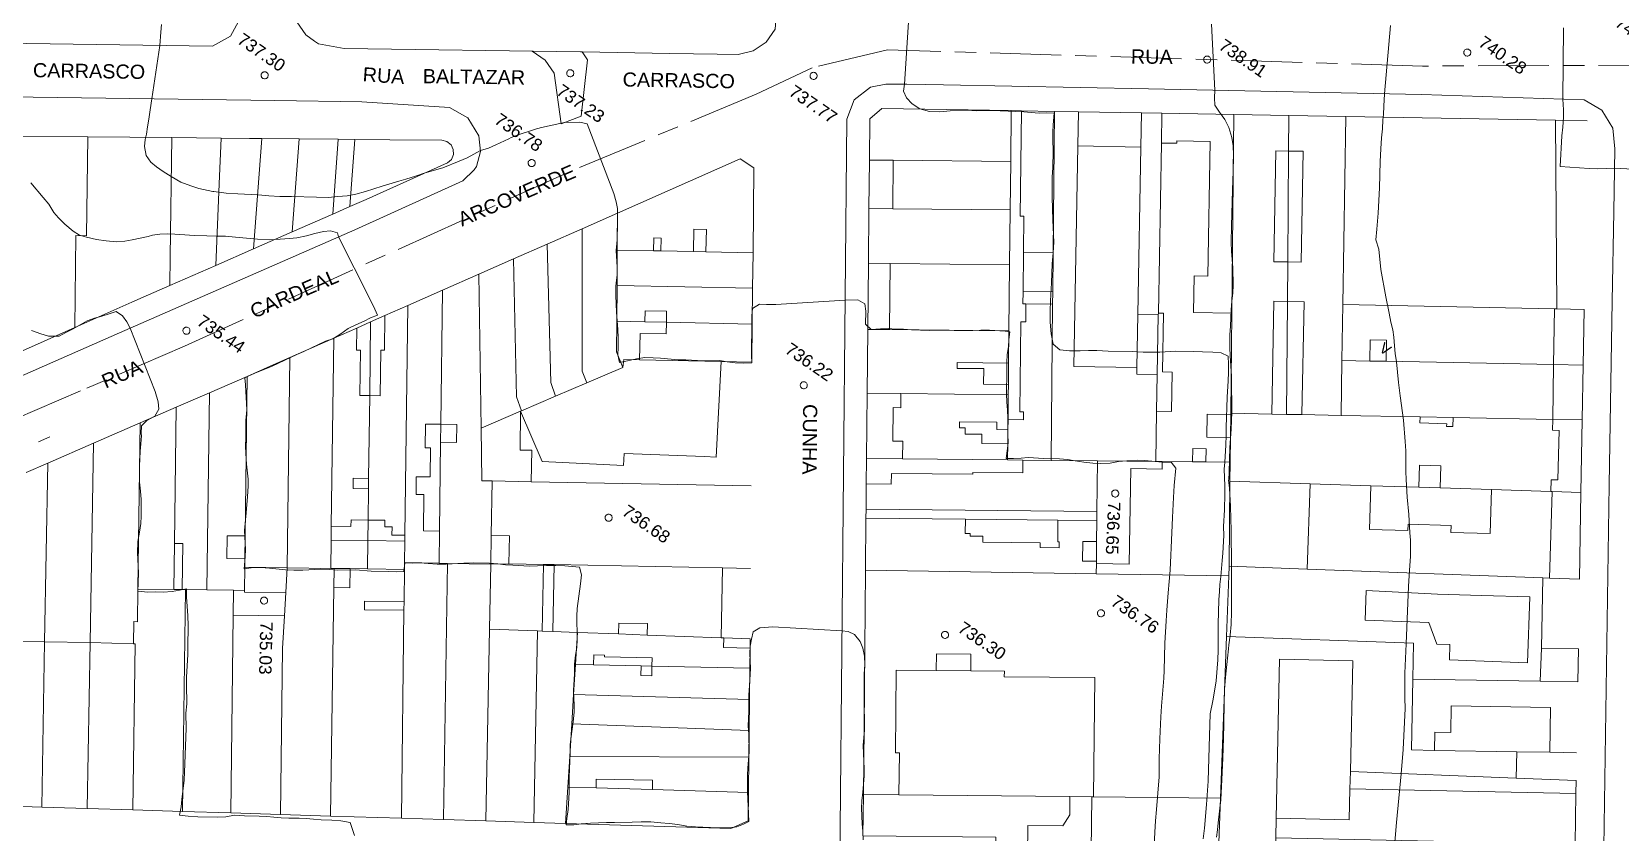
# Model space of a CAD drawing. Header units: metres. Extents: x 322294 to 7190115, y 7390841 to 10157759.
# Drawn here: x 323242.6 to 323466.7, y 7393365.1 to 7393478 of the extents above; entities that cross this region are included whole.
import ezdxf
from ezdxf.enums import TextEntityAlignment as Align

# ---------------------------------------------------------------- set-up
doc = ezdxf.new("R2010")
doc.units = ezdxf.units.M
doc.linetypes.add('T09', pattern=[17, 10, -2, 3, -2])
doc.layers.get('0').update_dxf_attribs({"lineweight": 18})
for name, color, linetype, lineweight in [('100_SIST_VIARIO_MEIO_FIO', 1, 'Continuous', 18), ('108_SEP_FIS_CANT_CENT_ILHA', 7, 'Continuous', 18), ('160_P_SIMP_ASF_TOP', 7, 'Continuous', 18), ('206_MURO_E_MURO_ARRIMO', 7, 'Continuous', 18), ('214_PROJ_BEIRAL_EDIF', 10, 'Continuous', 18), ('508_LM_SETOR_FISCAL', 136, 'T09', 18), ('600_CURVA_MESTRA', 14, 'Continuous', 18), ('604_CURVA_INTERM', 7, 'Continuous', 18), ('606_PTO_COTADO', 7, 'Continuous', 18), ('608_PTO_COTADO_INTERVIA', 1, 'Continuous', 18), ('626_SEGM_CURVA_INTERM', 7, 'Continuous', 18)]:
    doc.layers.add(name, color=color, linetype=linetype, lineweight=lineweight)
doc.styles.add('Style-Arial', font='arial.ttf', dxfattribs={"height": 1.75})

# ---------------------------------------------------------------- blocks, each defined once
blk = doc.blocks.new('SP09')
at = {"color": 0, "linetype": 'Continuous'}
blk.add_lwpolyline([(-0.03, -0.51), (-0.14, -0.49), (-0.24, -0.46), (-0.31, -0.42), (-0.35, -0.39), (-0.42, -0.31), (-0.47, -0.24), (-0.51, -0.15), (-0.52, -0.09), (-0.52, 0.03), (-0.51, 0.11), (-0.48, 0.2), (-0.44, 0.27), (-0.4, 0.33), (-0.32, 0.39), (-0.23, 0.44), (-0.15, 0.48), (-0.1, 0.48), (-0.03, 0.48), (0.08, 0.48), (0.19, 0.44), (0.27, 0.4), (0.35, 0.32), (0.41, 0.23), (0.46, 0.11), (0.48, 0.03), (0.48, -0.03), (0.47, -0.08), (0.44, -0.21), (0.38, -0.3), (0.31, -0.38), (0.23, -0.44), (0.1, -0.49), (0.02, -0.51)], close=True, dxfattribs=at)
blk = doc.blocks.new('SP10')
at = {"color": 0, "linetype": 'Continuous'}
blk.add_lwpolyline([(-0.03, -0.51), (-0.14, -0.49), (-0.24, -0.46), (-0.31, -0.42), (-0.35, -0.39), (-0.42, -0.31), (-0.47, -0.24), (-0.51, -0.15), (-0.52, -0.09), (-0.52, 0.03), (-0.51, 0.11), (-0.48, 0.2), (-0.44, 0.27), (-0.4, 0.33), (-0.32, 0.39), (-0.23, 0.44), (-0.15, 0.48), (-0.1, 0.48), (-0.03, 0.48), (0.08, 0.48), (0.19, 0.44), (0.27, 0.4), (0.35, 0.32), (0.41, 0.23), (0.46, 0.11), (0.48, 0.03), (0.48, -0.03), (0.47, -0.08), (0.44, -0.21), (0.38, -0.3), (0.31, -0.38), (0.23, -0.44), (0.1, -0.49), (0.02, -0.51)], close=True, dxfattribs=at)

msp = doc.modelspace()

# ---------------------------------------------------------------- linework, layer by layer
at = {"layer": '100_SIST_VIARIO_MEIO_FIO'}
for points in [[(323349.87, 7393577.57), (323349.917, 7393579.788), (323349.536, 7393581.964), (323348.45, 7393583.891), (323346.783, 7393585.346), (323343.995, 7393586.275), (323313.629, 7393586.834), (323298.076, 7393587.117), (323290.669, 7393587.252), (323286.966, 7393587.319), (323284.094, 7393586.952), (323282.225, 7393585.78), (323280.677, 7393583.348), (323279.949, 7393532.208), (323279.583, 7393506.285), (323279.406, 7393493.694), (323279.367, 7393486.747), (323279.424, 7393482.3), (323279.991, 7393479.428), (323281.252, 7393477.612), (323282.479, 7393476.728)], [(323320.229, 7393475.205), (323332.605, 7393474.99), (323339.275, 7393474.869), (323342.24, 7393474.816), (323344.38, 7393475.334), (323346.2, 7393476.588), (323347.486, 7393478.388), (323347.933, 7393484.248), (323348.963, 7393533.87), (323349.47, 7393558.31), (323349.732, 7393570.901), (323349.855, 7393576.826), (323349.87, 7393577.57)], [(323205.07, 7393478.48), (323206.913, 7393477.221), (323209.113, 7393476.85), (323268.09, 7393476.008), (323270.639, 7393477.436), (323272.027, 7393480.003)], [(323282.479, 7393476.728), (323283.047, 7393476.319), (323286.652, 7393475.659), (323320.006, 7393475.208), (323320.229, 7393475.205)], [(323276.87, 7393468.335), (323225.722, 7393469.064), (323135.928, 7393470.349), (323133.728, 7393469.907), (323131.687, 7393468.973), (323129.914, 7393467.597), (323128.503, 7393465.851), (323127.528, 7393463.829), (323127.041, 7393461.638), (323126.047, 7393385.729), (323127.24, 7393383.845), (323129.091, 7393382.595), (323131.288, 7393382.187), (323133.03, 7393382.512), (323232.165, 7393425.561), (323254.965, 7393435.558)], [(323464.359, 7393362.97), (323465.138, 7393414.111), (323465.566, 7393440.046), (323465.783, 7393452.642), (323465.885, 7393458.57), (323465.936, 7393461.534), (323465.654, 7393464.464), (323464.102, 7393466.957), (323461.58, 7393468.449), (323438.65, 7393469.189), (323400.132, 7393470.004), (323380.87, 7393470.381), (323371.238, 7393470.569), (323366.052, 7393470.65), (323363.088, 7393470.652), (323360.92, 7393470.238), (323358.612, 7393468.437), (323357.571, 7393465.711), (323356.644, 7393365.657), (323356.199, 7393313.031)], [(323305.341, 7393459.033), (323305.927, 7393461.131), (323305.692, 7393463.355), (323304.141, 7393465.884), (323301.555, 7393467.337), (323289.149, 7393468.16), (323276.87, 7393468.335)], [(323254.965, 7393435.558), (323288.162, 7393450.113), (323303.411, 7393456.994), (323305.018, 7393458.551), (323305.341, 7393459.033)], [(323245.159, 7393420.884), (323243.534, 7393420.183)]]:
    msp.add_lwpolyline(points, dxfattribs=at)
at = {"layer": '108_SEP_FIS_CANT_CENT_ILHA'}
msp.add_lwpolyline([(323320.228, 7393475.206), (323320.998, 7393474.057), (323320.095, 7393466.123), (323317.28, 7393465.037), (323316.285, 7393472.181), (323315.009, 7393474.021), (323313.207, 7393475.301)], dxfattribs=at)
at = {"layer": '206_MURO_E_MURO_ARRIMO'}
for p, q in [((323380.77, 7393466.917), (323382.207, 7393466.893)), ((323402.035, 7393466.562), (323412.161, 7393466.377)), ((323457.57, 7393465.546), (323462.024, 7393465.464)), ((323360.698, 7393453.107), (323360.765, 7393459.946)), ((323360.533, 7393436.057), (323360.623, 7393445.386)), ((323290.412, 7393437.101), (323292.433, 7393437.993)), ((323461.452, 7393431.03), (323461.582, 7393438.872)), ((323288.47, 7393436.244), (323290.412, 7393437.101)), ((323461.323, 7393423.29), (323461.452, 7393431.03)), ((323360.355, 7393417.836), (323360.445, 7393427.046)), ((323461.152, 7393413.052), (323461.323, 7393423.29)), ((323360.324, 7393414.269), (323360.355, 7393417.836)), ((323460.949, 7393400.828), (323461.152, 7393413.052)), ((323360.282, 7393409.419), (323360.294, 7393410.713)), ((323360.026, 7393379.895), (323360.219, 7393402.09)), ((323343.945, 7393392.412), (323343.932, 7393391.109)), ((323359.923, 7393370.469), (323360.026, 7393379.895))]:
    msp.add_line(p, q, dxfattribs=at)
for points in [[(323382.498, 7393446.937), (323382.442, 7393441.408)], [(323461.582, 7393438.872), (323457.756, 7393438.949)], [(323290.276, 7393426.712), (323290.412, 7393437.101)], [(323329.094, 7393437.136), (323332.125, 7393437.071)], [(323380.38, 7393428.289), (323380.41, 7393431.29)], [(323461.452, 7393431.03), (323457.268, 7393431.108)], [(323300.312, 7393422.679), (323300.279, 7393420.152)], [(323461.323, 7393423.29), (323457.178, 7393423.368)], [(323365.449, 7393417.785), (323360.355, 7393417.836)], [(323313.062, 7393414.576), (323344.072, 7393413.973)], [(323461.152, 7393413.052), (323457.09, 7393413.181)], [(323392.862, 7393410.384), (323392.848, 7393409.09)], [(323290.01, 7393406.271), (323290.048, 7393409.165)], [(323374.321, 7393409.277), (323387.374, 7393409.145)], [(323392.819, 7393406.123), (323392.79, 7393403.342)], [(323340.064, 7393402.415), (323344.003, 7393402.338)], [(323460.949, 7393400.828), (323456.7, 7393400.986)], [(323340.217, 7393392.549), (323343.945, 7393392.412)], [(323328.567, 7393388.577), (323330.088, 7393388.546)], [(323460.542, 7393376.346), (323456.757, 7393376.409)]]:
    msp.add_lwpolyline(points, dxfattribs=at)
at = {"layer": '214_PROJ_BEIRAL_EDIF'}
for points in [[(323364.135, 7393459.912), (323360.765, 7393459.946), (323360.821, 7393465.753), (323362.51, 7393467.221), (323380.77, 7393466.917), (323380.698, 7393459.745)], [(323382.498, 7393446.937), (323386.687, 7393446.895), (323386.888, 7393466.815), (323382.207, 7393466.893), (323382.057, 7393452.011), (323382.549, 7393452.006)], [(323398.497, 7393430.683), (323389.609, 7393430.842), (323390.165, 7393461.935), (323390.255, 7393466.759), (323386.888, 7393466.815), (323386.687, 7393446.895), (323386.631, 7393441.366), (323386.614, 7393439.617), (323386.391, 7393417.573), (323392.934, 7393417.507), (323401.156, 7393417.424), (323401.282, 7393424.501), (323401.375, 7393429.691), (323398.48, 7393429.743)], [(323399.14, 7393466.611), (323399.053, 7393461.776), (323390.165, 7393461.935), (323390.255, 7393466.759)], [(323401.96, 7393462.344), (323401.53, 7393438.351), (323401.526, 7393438.113), (323398.631, 7393438.165), (323399.053, 7393461.776), (323399.14, 7393466.611), (323402.035, 7393466.562)], [(323411.735, 7393424.222), (323417.529, 7393424.113), (323417.829, 7393440.043), (323419.739, 7393440.007), (323419.781, 7393445.567), (323417.8, 7393445.605), (323418.094, 7393461.252), (323419.899, 7393461.218), (323419.937, 7393466.235), (323412.161, 7393466.377), (323411.878, 7393438.331)], [(323421.78, 7393424.033), (323427.31, 7393423.929), (323427.43, 7393431.669), (323427.553, 7393439.553), (323427.965, 7393466.088), (323419.937, 7393466.235), (323419.899, 7393461.218), (323421.979, 7393461.179), (323421.685, 7393445.532), (323419.781, 7393445.567), (323419.739, 7393440.007), (323422.079, 7393439.963)], [(323457.416, 7393438.956), (323457.756, 7393438.949), (323457.57, 7393465.546), (323427.965, 7393466.088), (323427.553, 7393439.553)], [(323248.662, 7393436.304), (323248.836, 7393449.286), (323250.328, 7393449.266), (323250.515, 7393463.224), (323230.449, 7393463.423), (323229.973, 7393427.985)], [(323279.322, 7393449.811), (323280.331, 7393462.928), (323275.067, 7393462.981), (323273.871, 7393447.418)], [(323279.322, 7393449.811), (323280.331, 7393462.928), (323285.846, 7393462.874), (323285.058, 7393452.328)], [(323288.195, 7393462.85), (323287.467, 7393453.385), (323285.058, 7393452.328), (323285.846, 7393462.874)], [(323288.195, 7393462.85), (323287.467, 7393453.385), (323289.768, 7393454.395), (323301.265, 7393459.545), (323301.807, 7393460.037), (323302.094, 7393460.712), (323302.073, 7393461.445), (323301.748, 7393462.104), (323301.178, 7393462.569), (323300.467, 7393462.753), (323293.113, 7393462.802)], [(323398.631, 7393438.165), (323398.497, 7393430.683), (323389.609, 7393430.842), (323390.165, 7393461.935), (323399.053, 7393461.776)], [(323411.735, 7393424.222), (323411.878, 7393438.331), (323406.471, 7393438.427), (323406.563, 7393443.595), (323408.508, 7393443.56), (323408.848, 7393462.557), (323404.121, 7393462.642), (323404.115, 7393462.305), (323401.96, 7393462.344), (323401.53, 7393438.351), (323402.276, 7393438.338), (323402.127, 7393430.047), (323403.471, 7393430.023), (323403.372, 7393424.464), (323401.282, 7393424.501), (323401.156, 7393417.424), (323402.087, 7393417.414), (323406.345, 7393417.371), (323406.379, 7393419.26), (323408.283, 7393419.226), (323408.25, 7393417.352), (323411.665, 7393417.318), (323411.7, 7393420.79), (323408.382, 7393420.85), (323408.44, 7393424.094), (323411.733, 7393424.035)], [(323337.715, 7393446.989), (323344.348, 7393446.848), (323344.483, 7393458.842), (323342.532, 7393460.108), (323325.224, 7393452.467), (323325.193, 7393447.255), (323330.318, 7393447.146), (323330.357, 7393448.95), (323331.389, 7393448.928), (323331.351, 7393447.124), (323335.94, 7393447.027), (323336.007, 7393450.179), (323337.782, 7393450.141)], [(323380.628, 7393452.905), (323380.698, 7393459.745), (323364.135, 7393459.912), (323364.066, 7393453.073)], [(323419.781, 7393445.567), (323419.899, 7393461.218), (323418.094, 7393461.252), (323417.8, 7393445.605)], [(323419.781, 7393445.567), (323419.899, 7393461.218), (323421.979, 7393461.179), (323421.685, 7393445.532)], [(323364.066, 7393453.073), (323380.628, 7393452.905), (323380.55, 7393445.185), (323363.692, 7393445.355), (323360.623, 7393445.386), (323360.698, 7393453.107)], [(323320.229, 7393450.263), (323320.227, 7393430.185), (323320.895, 7393428.497), (323325.976, 7393430.664), (323325.109, 7393432.877), (323325.134, 7393437.22), (323325.164, 7393442.264), (323325.193, 7393447.255), (323325.224, 7393452.467)], [(323320.229, 7393450.263), (323315.312, 7393448.093), (323315.831, 7393428.545), (323316.505, 7393426.625), (323320.895, 7393428.497), (323320.227, 7393430.185)], [(323315.312, 7393448.093), (323310.577, 7393446.002), (323311.003, 7393426.546), (323311.711, 7393424.582), (323316.505, 7393426.625), (323315.831, 7393428.545)], [(323330.318, 7393447.146), (323331.351, 7393447.124), (323335.94, 7393447.027), (323337.715, 7393446.989), (323344.348, 7393446.848), (323344.292, 7393441.857), (323325.164, 7393442.264), (323325.193, 7393447.255)], [(323311.565, 7393424.519), (323311.711, 7393424.582), (323311.003, 7393426.546), (323310.577, 7393446.002), (323305.681, 7393443.841), (323305.995, 7393422.144)], [(323380.456, 7393435.856), (323380.55, 7393445.185), (323363.692, 7393445.355), (323363.598, 7393436.026)], [(323307.424, 7393406.99), (323307.574, 7393414.682), (323306.103, 7393414.711), (323305.995, 7393422.144), (323305.681, 7393443.841), (323300.558, 7393441.58), (323300.312, 7393422.679), (323302.547, 7393422.65), (323302.514, 7393420.122), (323300.279, 7393420.152), (323300.115, 7393407.605), (323300.056, 7393403.079), (323301.231, 7393403.056), (323307.346, 7393402.938)], [(323332.125, 7393437.071), (323332.158, 7393438.621), (323329.127, 7393438.686), (323329.094, 7393437.136), (323325.134, 7393437.22), (323325.164, 7393442.264), (323344.292, 7393441.857), (323344.235, 7393436.814)], [(323300.115, 7393407.605), (323297.842, 7393407.635), (323297.909, 7393412.746), (323296.812, 7393412.761), (323296.844, 7393415.267), (323298.804, 7393415.242), (323298.857, 7393419.349), (323298.1, 7393419.359), (323298.143, 7393422.708), (323300.312, 7393422.679), (323300.558, 7393441.58), (323295.652, 7393439.414), (323295.23, 7393407.01), (323295.22, 7393406.203), (323295.18, 7393403.174), (323300.056, 7393403.079)], [(323382.844, 7393439.655), (323382.818, 7393437.131), (323382.121, 7393437.138), (323381.992, 7393424.426), (323382.505, 7393424.421), (323382.493, 7393423.302), (323380.329, 7393423.323), (323380.315, 7393421.908), (323380.295, 7393419.905), (323380.272, 7393417.635), (323382.419, 7393417.613), (323386.391, 7393417.573), (323386.614, 7393439.617)], [(323386.614, 7393439.617), (323382.844, 7393439.655), (323382.424, 7393439.66), (323382.442, 7393441.408), (323386.631, 7393441.366)], [(323419.739, 7393440.007), (323419.619, 7393424.074), (323417.529, 7393424.113), (323417.829, 7393440.043)], [(323419.619, 7393424.074), (323419.739, 7393440.007), (323422.079, 7393439.963), (323421.78, 7393424.033)], [(323431.354, 7393431.596), (323427.43, 7393431.669), (323427.553, 7393439.553), (323457.416, 7393438.956), (323457.268, 7393431.108), (323433.668, 7393431.552), (323433.724, 7393434.544), (323431.41, 7393434.587)], [(323290.048, 7393409.165), (323290.105, 7393413.589), (323290.124, 7393415.038), (323290.276, 7393426.712), (323291.767, 7393426.693), (323291.851, 7393433.118), (323292.37, 7393433.111), (323292.433, 7393437.993), (323295.652, 7393439.414), (323295.23, 7393407.01), (323293.411, 7393407.034), (323293.426, 7393408.199), (323292.406, 7393408.212), (323292.418, 7393409.134)], [(323401.375, 7393429.691), (323398.48, 7393429.743), (323398.497, 7393430.683), (323398.631, 7393438.165), (323401.526, 7393438.113)], [(323284.86, 7393408.278), (323287.632, 7393408.242), (323287.645, 7393409.196), (323290.048, 7393409.165), (323290.105, 7393413.589), (323287.936, 7393413.617), (323287.955, 7393415.066), (323290.124, 7393415.038), (323290.276, 7393426.712), (323288.885, 7393426.73), (323288.968, 7393433.119), (323288.429, 7393433.126), (323288.47, 7393436.244), (323285.206, 7393434.803)], [(323344.174, 7393431.443), (323339.841, 7393431.536), (323328.337, 7393431.78), (323328.416, 7393435.485), (323332.089, 7393435.407), (323332.125, 7393437.071), (323344.235, 7393436.814)], [(323380.41, 7393431.29), (323380.456, 7393435.856), (323363.598, 7393436.026), (323360.533, 7393436.057), (323360.445, 7393427.046), (323365.221, 7393426.997), (323380.365, 7393426.844), (323380.38, 7393428.289), (323376.881, 7393428.324), (323376.903, 7393430.522), (323373.127, 7393430.56), (323373.136, 7393431.363)], [(323284.86, 7393408.278), (323284.835, 7393406.338), (323284.783, 7393402.346), (323278.629, 7393402.426), (323279.025, 7393432.075), (323285.206, 7393434.803)], [(323272.661, 7393403.687), (323272.703, 7393406.921), (323272.996, 7393429.434), (323276.242, 7393430.846), (323279.025, 7393432.075), (323278.629, 7393402.426), (323272.646, 7393402.504)], [(323339.841, 7393431.536), (323328.337, 7393431.78), (323326.127, 7393431.827), (323325.976, 7393430.664), (323320.895, 7393428.497), (323316.505, 7393426.625), (323311.711, 7393424.582), (323311.565, 7393424.519), (323314.611, 7393417.434), (323326.084, 7393416.835), (323326.171, 7393418.532), (323337.517, 7393418.124), (323339.13, 7393418.027)], [(323457.178, 7393423.368), (323443.11, 7393423.632), (323438.45, 7393423.72), (323427.31, 7393423.929), (323427.43, 7393431.669), (323431.354, 7393431.596), (323433.668, 7393431.552), (323457.268, 7393431.108)], [(323272.661, 7393403.687), (323270.122, 7393403.72), (323270.164, 7393406.954), (323272.703, 7393406.921), (323272.996, 7393429.434), (323267.673, 7393427.118), (323267.31, 7393399.309), (323271.083, 7393399.26), (323272.603, 7393399.24), (323272.646, 7393402.504)], [(323262.73, 7393405.873), (323263.92, 7393405.857), (323263.835, 7393399.354), (323264.288, 7393399.349), (323267.31, 7393399.309), (323267.673, 7393427.118), (323262.981, 7393425.076)], [(323380.365, 7393426.844), (323365.221, 7393426.997), (323365.201, 7393425.014), (323364.131, 7393425.025), (323364.083, 7393420.299), (323365.474, 7393420.285), (323365.449, 7393417.785), (323380.272, 7393417.635), (323380.295, 7393419.905), (323376.631, 7393419.942), (323376.645, 7393421.26), (323374.277, 7393421.284), (323374.286, 7393422.182), (323373.484, 7393422.19), (323373.492, 7393423.024), (323378.751, 7393422.971), (323378.74, 7393421.924), (323380.315, 7393421.908), (323380.329, 7393423.323)], [(323262.73, 7393405.873), (323262.646, 7393399.37), (323257.57, 7393399.436), (323257.875, 7393422.855), (323262.981, 7393425.076)], [(323305.995, 7393422.144), (323311.565, 7393424.519), (323311.48, 7393419.03), (323313.148, 7393418.998), (323313.062, 7393414.576), (323307.574, 7393414.682), (323306.103, 7393414.711)], [(323411.735, 7393424.222), (323417.529, 7393424.113), (323419.619, 7393424.074), (323421.78, 7393424.033), (323427.31, 7393423.929), (323438.45, 7393423.72), (323438.423, 7393422.869), (323442.204, 7393422.749), (323442.192, 7393422.376), (323443.069, 7393422.348), (323443.11, 7393423.632), (323457.178, 7393423.368), (323457.129, 7393421.823), (323458.09, 7393421.792), (323457.868, 7393414.824), (323456.951, 7393414.853), (323456.898, 7393413.187), (323448.549, 7393413.454), (323441.286, 7393413.686), (323441.386, 7393416.801), (323438.373, 7393416.897), (323438.274, 7393413.782), (323431.526, 7393413.997), (323422.927, 7393414.271), (323411.638, 7393414.632), (323411.665, 7393417.318), (323411.7, 7393420.79), (323411.733, 7393424.035)], [(323256.952, 7393391.705), (323250.835, 7393391.887), (323251.318, 7393420.002), (323257.875, 7393422.855), (323257.57, 7393399.436), (323257.51, 7393394.826), (323256.992, 7393394.832)], [(323250.835, 7393391.887), (323251.318, 7393420.002), (323244.855, 7393417.19), (323244.422, 7393391.97)], [(323382.419, 7393417.613), (323382.401, 7393415.815), (323375.344, 7393415.887), (323375.341, 7393415.616), (323363.877, 7393415.732), (323363.862, 7393414.233), (323360.324, 7393414.269), (323360.294, 7393410.713), (323392.862, 7393410.384), (323392.934, 7393417.507), (323386.391, 7393417.573)], [(323392.787, 7393403.028), (323397.427, 7393402.945), (323397.669, 7393416.439), (323402.068, 7393416.36), (323402.087, 7393417.414), (323406.345, 7393417.371), (323408.25, 7393417.352), (323411.665, 7393417.318), (323411.638, 7393414.632), (323411.517, 7393402.664), (323411.469, 7393401.276), (323392.773, 7393401.573)], [(323422.544, 7393402.254), (323422.927, 7393414.271), (323411.638, 7393414.632), (323411.517, 7393402.664)], [(323448.549, 7393413.454), (323456.898, 7393413.187), (323457.09, 7393413.181), (323456.7, 7393400.986), (323455.752, 7393401.021), (323422.544, 7393402.254), (323422.927, 7393414.271), (323431.526, 7393413.997), (323431.329, 7393407.842), (323436.736, 7393407.669), (323436.766, 7393408.605), (323442.843, 7393408.411), (323442.812, 7393407.43), (323448.351, 7393407.254)], [(323448.549, 7393413.454), (323441.286, 7393413.686), (323438.274, 7393413.782), (323431.526, 7393413.997), (323431.329, 7393407.842), (323436.736, 7393407.669), (323436.766, 7393408.605), (323442.843, 7393408.411), (323442.812, 7393407.43), (323448.351, 7393407.254)], [(323387.374, 7393409.145), (323387.343, 7393406.09), (323387.549, 7393406.088), (323387.54, 7393405.264), (323384.868, 7393405.291), (323384.875, 7393405.97), (323376.758, 7393406.053), (323376.767, 7393406.894), (323375.004, 7393406.912), (323375.007, 7393407.281), (323374.301, 7393407.288), (323374.321, 7393409.277), (323360.282, 7393409.419), (323360.219, 7393402.09), (323392.773, 7393401.573), (323392.787, 7393403.028), (323392.79, 7393403.342), (323390.837, 7393403.362), (323390.865, 7393406.143), (323392.819, 7393406.123), (323392.848, 7393409.09)], [(323290.01, 7393406.271), (323289.958, 7393402.279), (323287.502, 7393402.311), (323285.264, 7393402.34), (323284.783, 7393402.346), (323284.835, 7393406.338)], [(323295.22, 7393406.203), (323295.18, 7393403.174), (323295.168, 7393402.211), (323289.958, 7393402.279), (323290.01, 7393406.271)], [(323307.424, 7393406.99), (323307.346, 7393402.938), (323309.906, 7393403.001), (323309.983, 7393406.94)], [(323272.603, 7393399.24), (323272.6, 7393398.996), (323278.431, 7393398.931), (323278.629, 7393402.426), (323272.646, 7393402.504)], [(323285.223, 7393399.631), (323285.264, 7393402.34), (323284.783, 7393402.346), (323278.629, 7393402.426), (323278.431, 7393398.931), (323278.246, 7393395.644), (323277.987, 7393391.061), (323277.682, 7393367.628), (323284.736, 7393367.409)], [(323287.502, 7393402.311), (323289.958, 7393402.279), (323295.168, 7393402.211), (323295.117, 7393397.663), (323289.538, 7393397.725), (323289.525, 7393396.519), (323295.104, 7393396.457), (323294.779, 7393367.098), (323284.736, 7393367.409), (323285.223, 7393399.631), (323287.472, 7393399.606)], [(323295.104, 7393396.457), (323295.117, 7393397.663), (323295.168, 7393402.211), (323295.18, 7393403.174), (323300.056, 7393403.079), (323301.231, 7393403.056), (323300.702, 7393366.914), (323294.779, 7393367.098)], [(323306.642, 7393366.73), (323307.167, 7393393.767), (323307.346, 7393402.938), (323301.231, 7393403.056), (323300.702, 7393366.914)], [(323309.906, 7393403.001), (323314.775, 7393402.907), (323314.592, 7393393.493), (323313.946, 7393393.517), (323307.167, 7393393.767), (323307.346, 7393402.938)], [(323314.775, 7393402.907), (323314.592, 7393393.493), (323316.124, 7393393.437), (323316.308, 7393402.877)], [(323325.38, 7393393.096), (323319.597, 7393393.309), (323316.124, 7393393.437), (323316.308, 7393402.877), (323340.064, 7393402.415), (323339.873, 7393392.562), (323329.433, 7393392.946), (323329.464, 7393394.555), (323325.409, 7393394.634)], [(323437.431, 7393386.719), (323455.413, 7393386.42), (323455.587, 7393391.104), (323455.752, 7393401.021), (323422.544, 7393402.254), (323411.517, 7393402.664), (323411.469, 7393401.276), (323411.152, 7393392.754), (323437.515, 7393391.775)], [(323256.952, 7393391.705), (323256.992, 7393394.832), (323257.51, 7393394.826), (323257.57, 7393399.436), (323262.646, 7393399.37), (323263.835, 7393399.354), (323264.288, 7393399.349), (323263.881, 7393368.055), (323256.865, 7393368.273), (323257.171, 7393391.698)], [(323271.037, 7393395.723), (323270.674, 7393367.845), (323263.881, 7393368.055), (323264.288, 7393399.349), (323267.31, 7393399.309), (323271.083, 7393399.26)], [(323453.943, 7393398.351), (323447.121, 7393398.5), (323440.932, 7393398.729), (323430.859, 7393399.204), (323430.704, 7393395.048), (323439.671, 7393394.715), (323440.798, 7393391.669), (323442.665, 7393391.6), (323442.585, 7393389.423), (323453.597, 7393389.014)], [(323270.674, 7393367.845), (323277.682, 7393367.628), (323277.987, 7393391.061), (323278.246, 7393395.644), (323271.037, 7393395.723)], [(323329.433, 7393392.946), (323325.38, 7393393.096), (323325.409, 7393394.634), (323329.464, 7393394.555)], [(323306.642, 7393366.73), (323307.167, 7393393.767), (323313.946, 7393393.517), (323313.421, 7393366.52)], [(323316.124, 7393393.437), (323314.592, 7393393.493), (323313.946, 7393393.517), (323313.421, 7393366.52), (323317.905, 7393366.381), (323318.226, 7393371.493), (323318.498, 7393375.819), (323318.787, 7393380.416), (323319.046, 7393384.534), (323319.312, 7393388.771), (323319.597, 7393393.309)], [(323330.088, 7393388.546), (323330.112, 7393389.748), (323323.403, 7393389.879), (323323.407, 7393390.101), (323321.883, 7393390.131), (323321.855, 7393388.718), (323319.312, 7393388.771), (323319.597, 7393393.309), (323325.38, 7393393.096), (323329.433, 7393392.946), (323339.873, 7393392.562), (323340.217, 7393392.549), (323340.19, 7393391.182), (323343.932, 7393391.109), (323343.903, 7393388.256)], [(323437.431, 7393386.719), (323437.264, 7393376.734), (323440.472, 7393376.68), (323452.084, 7393376.487), (323452.022, 7393372.762), (323428.617, 7393373.711), (323428.95, 7393389.319), (323418.634, 7393389.538), (323418.157, 7393367.098), (323418.098, 7393364.326), (323418.052, 7393362.187), (323410.024, 7393362.358), (323410.304, 7393369.919), (323411.152, 7393392.754), (323437.515, 7393391.775)], [(323244.022, 7393368.671), (323244.422, 7393391.97), (323238.169, 7393392.052), (323237.185, 7393368.883)], [(323250.433, 7393368.472), (323250.835, 7393391.887), (323244.422, 7393391.97), (323244.022, 7393368.671)], [(323256.865, 7393368.273), (323257.171, 7393391.698), (323256.952, 7393391.705), (323250.835, 7393391.887), (323250.433, 7393368.472)], [(323375.055, 7393387.899), (323370.19, 7393387.948), (323370.213, 7393390.287), (323375.079, 7393390.238)], [(323455.413, 7393386.42), (323460.708, 7393386.332), (323460.786, 7393391.018), (323455.587, 7393391.104)], [(323330.088, 7393388.546), (323343.903, 7393388.256), (323343.859, 7393383.856), (323319.046, 7393384.534), (323319.312, 7393388.771), (323321.855, 7393388.718), (323328.567, 7393388.577), (323328.541, 7393387.231), (323330.062, 7393387.201)], [(323392.397, 7393370.114), (323392.131, 7393370.117), (323389.051, 7393370.151), (323364.943, 7393370.414), (323365.003, 7393376.33), (323364.438, 7393376.336), (323364.556, 7393388.005), (323370.19, 7393387.948), (323375.055, 7393387.899), (323379.811, 7393387.851), (323379.803, 7393387.062), (323392.567, 7393386.933)], [(323418.157, 7393367.098), (323418.634, 7393389.538), (323428.95, 7393389.319), (323428.617, 7393373.711), (323428.565, 7393371.248), (323428.472, 7393366.878)], [(323343.859, 7393383.856), (323319.046, 7393384.534), (323318.787, 7393380.416), (323343.815, 7393379.499)], [(323456.757, 7393376.409), (323452.084, 7393376.487), (323440.472, 7393376.68), (323440.515, 7393379.257), (323442.799, 7393379.219), (323442.861, 7393382.958), (323456.862, 7393382.725)], [(323318.787, 7393380.416), (323343.815, 7393379.499), (323343.777, 7393375.702), (323318.498, 7393375.819)], [(323322.2, 7393371.376), (323318.226, 7393371.493), (323318.498, 7393375.819), (323343.777, 7393375.702), (323343.727, 7393370.742), (323330.156, 7393371.142), (323330.181, 7393372.463), (323322.224, 7393372.617)], [(323460.476, 7393372.419), (323452.022, 7393372.762), (323428.617, 7393373.711), (323428.565, 7393371.248), (323460.446, 7393370.569)], [(323322.2, 7393371.376), (323330.156, 7393371.142), (323343.727, 7393370.742), (323343.687, 7393366.724), (323341.217, 7393365.658), (323317.905, 7393366.381), (323318.226, 7393371.493)], [(323364.943, 7393370.414), (323389.051, 7393370.151), (323389.025, 7393367.587), (323388.038, 7393366.035), (323383.124, 7393366.085), (323383.082, 7393361.876), (323378.562, 7393361.921), (323378.587, 7393364.409), (323359.859, 7393364.599), (323359.923, 7393370.469)], [(323392.131, 7393370.117), (323392.397, 7393370.114), (323410.304, 7393369.919), (323410.024, 7393362.358), (323392.054, 7393362.554)], [(323460.327, 7393363.427), (323460.446, 7393370.569), (323428.565, 7393371.248), (323428.472, 7393366.878), (323418.157, 7393367.098), (323418.098, 7393364.326)]]:
    msp.add_lwpolyline(points, close=True, dxfattribs=at)
for points in [[(323248.662, 7393436.304), (323248.836, 7393449.286), (323250.328, 7393449.266), (323250.515, 7393463.224), (323262.368, 7393463.107), (323262.142, 7393446.297)], [(323262.368, 7393463.107), (323262.142, 7393446.297)], [(323269.033, 7393456.608), (323269.301, 7393463.038), (323262.368, 7393463.107)], [(323275.067, 7393462.981), (323273.871, 7393447.418), (323268.553, 7393445.084), (323269.033, 7393456.608)], [(323269.033, 7393456.608), (323269.301, 7393463.038), (323273.303, 7393462.998)], [(323273.303, 7393462.998), (323275.067, 7393462.981)], [(323262.142, 7393446.297), (323262.088, 7393442.247), (323268.553, 7393445.084), (323269.033, 7393456.608)], [(323262.142, 7393446.297), (323262.088, 7393442.247), (323258.335, 7393440.6)], [(323258.335, 7393440.6), (323256.704, 7393439.884), (323248.662, 7393436.304)], [(323237.73, 7393409.768), (323238.169, 7393392.052), (323244.422, 7393391.97), (323244.855, 7393417.19), (323241.803, 7393415.862)]]:
    msp.add_lwpolyline(points, dxfattribs=at)
at = {"layer": '508_LM_SETOR_FISCAL'}
for points in [[(323473.627, 7393473.324), (323438.792, 7393473.204), (323363.33, 7393475.501), (323352.689, 7393472.95), (323344.814, 7393469.228), (323318.883, 7393458.487), (323264.165, 7393433.699), (323249.5, 7393427.38)], [(323249.5, 7393427.38), (323138.177, 7393379.414), (323124.581, 7393374.488), (323107.359, 7393366.72), (323088.046, 7393358.155), (323067.407, 7393348.928), (323049.784, 7393341.049), (323043.968, 7393338.606), (323013.419, 7393325.771), (322956.707, 7393301.175), (322945.558, 7393294.275), (322945.443, 7393294.126), (322929.199, 7393272.992), (322902.82, 7393239.404)]]:
    msp.add_lwpolyline(points, dxfattribs=at)
at = {"layer": '600_CURVA_MESTRA'}
for points, elevation in [([(323434.662, 7393360.89), (323435.124, 7393366.505), (323435.771, 7393373.36), (323436.077, 7393376.812), (323436.335, 7393382.57), (323436.302, 7393384.027), (323436.293, 7393385.664), (323436.319, 7393387.582), (323436.478, 7393391.697), (323436.716, 7393397.493), (323436.819, 7393399.775), (323436.975, 7393402.074), (323437.084, 7393404.027), (323437.112, 7393406.342), (323437.007, 7393407.34), (323436.853, 7393409.937), (323436.648, 7393412.402), (323436.477, 7393414.904), (323436.429, 7393416.003), (323436.426, 7393418.932), (323436.366, 7393420.257), (323436.103, 7393423.232), (323435.628, 7393426.672), (323435.41, 7393428.547), (323435.129, 7393431.479), (323434.92, 7393432.641), (323434.856, 7393433.734), (323434.746, 7393434.964), (323434.603, 7393435.993), (323434.347, 7393437.092), (323434.082, 7393438.359), (323433.627, 7393440.652), (323432.926, 7393444.491), (323432.619, 7393447.372), (323432.217, 7393448.681), (323432.363, 7393450.214), (323432.46, 7393451.337), (323432.534, 7393452.43), (323432.712, 7393456.025), (323432.817, 7393459.73), (323432.909, 7393461.517), (323433.015, 7393463.065), (323433.136, 7393464.342), (323433.204, 7393465.638), (323433.275, 7393466.373), (323433.355, 7393467.545), (323433.454, 7393469.299), (323434.274, 7393478.899)], 740), ([(323255.996, 7393437.101), (323256.48, 7393436.222), (323260.006, 7393427.296), (323260.443, 7393425.828), (323260.526, 7393424.824), (323259.942, 7393423.815), (323258.851, 7393423.218), (323258.088, 7393422.456), (323258.058, 7393421.384), (323258.07, 7393421.048), (323258.002, 7393419.931), (323257.916, 7393418.889), (323257.785, 7393416.787), (323257.798, 7393415.501), (323257.78, 7393414.484), (323257.958, 7393413.235), (323258.045, 7393412.056), (323258.057, 7393411.037), (323258.036, 7393409.711), (323257.969, 7393408.672), (323257.799, 7393407.431), (323257.565, 7393406.137), (323257.525, 7393404.53), (323257.645, 7393401.738), (323257.636, 7393400.289), (323257.56, 7393399.147), (323258.976, 7393399.003), (323260.064, 7393399.032), (323261.138, 7393398.996), (323262.411, 7393399.086), (323263.447, 7393399.282), (323264.45, 7393399.441), (323264.453, 7393398.29), (323264.612, 7393395.704), (323264.671, 7393394.247), (323264.637, 7393391.266), (323264.605, 7393390.202), (323264.45, 7393386.99), (323264.43, 7393385.91), (323264.463, 7393383.223), (323264.355, 7393381.901), (323264.378, 7393379.816), (323264.194, 7393374.79), (323264.095, 7393372.483), (323263.781, 7393369.763), (323263.663, 7393368.699), (323263.434, 7393367.541), (323264.653, 7393367.411), (323266.05, 7393367.299), (323268.758, 7393367.238), (323269.965, 7393367.312), (323271.189, 7393367.53), (323272.606, 7393367.437), (323274.695, 7393367.379), (323275.744, 7393367.35), (323276.747, 7393367.267), (323277.79, 7393367.159), (323278.864, 7393367.11), (323280.306, 7393367.1), (323281.312, 7393367.05), (323282.344, 7393366.955), (323283.441, 7393366.876), (323284.947, 7393366.833), (323286.217, 7393366.729), (323287.516, 7393366.495), (323288.154, 7393364.68)], 735)]:
    msp.add_lwpolyline(points, dxfattribs=dict(at, elevation=elevation))
at = {"layer": '600_CURVA_MESTRA', "elevation": 735, "flags": 128}
msp.add_lwpolyline([(323242.587, 7393435.896), (323243.875, 7393435.428), (323244.976, 7393435.11), (323245.986, 7393435.079), (323246.453, 7393435.11), (323247.42, 7393435.623), (323248.349, 7393436.09), (323249.449, 7393436.683), (323250.439, 7393437.253), (323251.473, 7393437.662), (323252.51, 7393437.932), (323253.525, 7393438.273), (323254.531, 7393438.56), (323255.419, 7393437.947), (323255.996, 7393437.101)], dxfattribs=at)
at = {"layer": '604_CURVA_INTERM', "flags": 128}
for points, elevation in [([(323366.338, 7393480.13), (323365.697, 7393470.653), (323365.588, 7393469.65), (323366.003, 7393468.698), (323366.815, 7393467.876), (323367.889, 7393467.148), (323369.241, 7393466.786), (323370.698, 7393466.738), (323372.172, 7393466.872), (323373.241, 7393466.99), (323374.587, 7393466.958), (323375.847, 7393466.907), (323376.887, 7393466.948), (323379.198, 7393466.879), (323382.543, 7393466.746), (323383.589, 7393466.661), (323384.697, 7393466.536), (323385.821, 7393466.586), (323386.829, 7393466.574), (323386.71, 7393464.893), (323386.667, 7393463.855), (323386.664, 7393462.846), (323386.715, 7393461.203), (323386.622, 7393458.872), (323386.566, 7393457.512), (323386.537, 7393456.17), (323386.552, 7393454.723), (323386.643, 7393451.459), (323386.767, 7393448.339), (323386.693, 7393446.848), (323386.571, 7393445.325), (323386.474, 7393442.642), (323386.293, 7393440.075), (323386.246, 7393438.685), (323386.274, 7393437.088), (323386.426, 7393435.424), (323386.687, 7393433.984), (323387.635, 7393433.172), (323388.989, 7393433.028), (323390.486, 7393433.032), (323391.68, 7393433.101), (323392.857, 7393433.066), (323394.44, 7393432.986), (323397.837, 7393432.917), (323399.388, 7393432.864), (323400.543, 7393432.847), (323401.741, 7393432.854), (323404.008, 7393432.999), (323406.42, 7393432.92), (323407.766, 7393432.894), (323409.211, 7393432.831), (323410.398, 7393432.738), (323411.389, 7393432.292), (323411.424, 7393431.171), (323411.417, 7393429.979), (323411.384, 7393428.819), (323411.254, 7393426.515), (323411.188, 7393425.032), (323411.157, 7393423.626), (323411.095, 7393422.283), (323411.083, 7393421.156), (323411.046, 7393419.743), (323410.89, 7393417.328), (323410.819, 7393416.32), (323410.915, 7393414.002), (323410.911, 7393412.855), (323410.842, 7393410.594), (323410.737, 7393408.273), (323410.755, 7393407.002), (323410.631, 7393404.514), (323410.553, 7393403.475), (323410.349, 7393401.218), (323410.226, 7393400.09), (323410.139, 7393399.094), (323410.08, 7393397.9), (323409.971, 7393394.5), (323409.954, 7393390.802), (323409.902, 7393389.425), (323409.677, 7393386.497), (323409.474, 7393385.021), (323409.23, 7393383.662), (323408.855, 7393381.814), (323408.721, 7393377.167), (323408.549, 7393372.334), (323408.334, 7393369.029), (323408.025, 7393365.717), (323407.842, 7393364.188)], 738), ([(323260.926, 7393479.042), (323260.814, 7393477.963), (323260.688, 7393476.114), (323259.562, 7393468.582), (323259.289, 7393467.049), (323259.095, 7393465.733), (323258.953, 7393464.64), (323258.774, 7393463.61), (323258.581, 7393462.852), (323258.495, 7393461.852), (323258.735, 7393460.608), (323259.4, 7393459.642), (323260.187, 7393459.006), (323261.156, 7393458.329), (323262.252, 7393457.608), (323263.647, 7393456.825), (323265.043, 7393456.296), (323266.157, 7393455.949), (323268.141, 7393455.522), (323268.294, 7393455.503)], 737), ([(323409.005, 7393479.109), (323409.517, 7393469.806), (323409.434, 7393468.709), (323409.513, 7393467.675), (323410.148, 7393466.679), (323410.891, 7393465.668), (323411.453, 7393464.548), (323411.875, 7393463.123), (323412.079, 7393461.956), (323412.126, 7393460.661), (323412.089, 7393459.52), (323412.092, 7393458.359), (323411.994, 7393455.674), (323411.864, 7393450.671), (323411.799, 7393448.306), (323411.853, 7393447.093), (323412.041, 7393444.721), (323412.104, 7393442.301), (323412.058, 7393441.178), (323411.915, 7393440.017), (323411.81, 7393438.835), (323411.698, 7393436.532), (323411.637, 7393435.267), (323411.592, 7393434.719), (323411.602, 7393433.5), (323411.655, 7393432.333), (323411.867, 7393429.462), (323411.873, 7393427.322), (323411.874, 7393426.215), (323411.911, 7393425.124), (323411.909, 7393424.343), (323411.85, 7393423.234), (323411.808, 7393422), (323411.601, 7393419.408), (323411.506, 7393415.936), (323411.459, 7393414.898), (323411.439, 7393414.783), (323411.553, 7393413.676), (323411.692, 7393411.077), (323411.794, 7393407.671), (323411.857, 7393402.758), (323411.859, 7393397.988), (323411.849, 7393396.208), (323411.787, 7393394.437), (323411.647, 7393392.906), (323411.492, 7393391.551), (323411.447, 7393390.987), (323411.268, 7393389.678), (323411.008, 7393387.017), (323410.879, 7393385.28), (323410.817, 7393383.326), (323410.769, 7393380.355), (323410.737, 7393378.432), (323410.626, 7393375.58), (323410.468, 7393372.557), (323410.368, 7393369.698), (323410.185, 7393368.511), (323409.992, 7393366.456), (323409.862, 7393365.45), (323409.756, 7393364.45)], 739), ([(323458.688, 7393478.573), (323458.596, 7393468.546), (323458.666, 7393467.032), (323458.663, 7393465.983), (323458.58, 7393464.57), (323458.472, 7393463.345), (323458.237, 7393459.053), (323462.289, 7393458.743), (323463.445, 7393458.719), (323464.736, 7393458.764), (323465.889, 7393458.803), (323478.994, 7393458.106)], 741), ([(323313.378, 7393464.217), (323313.463, 7393464.245), (323314.505, 7393464.526), (323316.692, 7393465.011), (323317.73, 7393465.234), (323319.934, 7393465.293), (323320.943, 7393465.074), (323324.714, 7393455.239), (323325.029, 7393454.049), (323325.25, 7393453.13), (323325.252, 7393452.009), (323325.165, 7393448.685), (323325.061, 7393447.17), (323325.202, 7393444.827), (323325.204, 7393443.75), (323325.033, 7393442.587), (323324.991, 7393442.173), (323324.994, 7393440.902), (323325.028, 7393439.638), (323325.086, 7393438.48), (323325.266, 7393436.055), (323325.317, 7393434.858), (323325.308, 7393433.566), (323325.275, 7393432.478), (323325.503, 7393431.408), (323326.658, 7393431.634), (323327.91, 7393431.901), (323329.093, 7393432.081), (323330.283, 7393432.043), (323331.298, 7393431.984), (323333.812, 7393431.766), (323334.88, 7393431.755), (323337.313, 7393431.624), (323339.691, 7393431.689), (323340.721, 7393431.465), (323341.847, 7393431.336), (323343.06, 7393431.273), (323344.201, 7393431.349), (323344.158, 7393432.43), (323344.151, 7393433.664), (323344.183, 7393435.878), (323344.166, 7393436.931), (323344.197, 7393437.979), (323344.284, 7393438.998), (323345.254, 7393439.595), (323346.262, 7393439.548), (323347.563, 7393439.59), (323357.334, 7393440.2), (323359.12, 7393440.227), (323360.127, 7393439.643), (323360.284, 7393438.622), (323360.224, 7393436.803), (323361.029, 7393436.048), (323362.33, 7393436.15), (323363.43, 7393436.175), (323364.501, 7393436.088), (323365.576, 7393436.081), (323366.704, 7393436.005), (323369.249, 7393435.909), (323370.4, 7393435.926), (323372.731, 7393435.913), (323374.001, 7393435.883), (323375.369, 7393435.895), (323376.47, 7393435.937), (323377.708, 7393435.958), (323379.937, 7393435.789), (323380.582, 7393435.73), (323380.456, 7393434.592), (323380.371, 7393433.582), (323380.216, 7393432.506), (323380.147, 7393431.401), (323380.169, 7393430.196), (323380.144, 7393429.097), (323380.097, 7393427.976), (323380.091, 7393426.933), (323380.138, 7393425.859), (323380.234, 7393424.684), (323380.278, 7393423.552), (323380.319, 7393421.269), (323380.323, 7393420.077), (323380.213, 7393418.906), (323380.083, 7393417.837), (323381.115, 7393417.854), (323382.16, 7393417.9), (323383.186, 7393417.991), (323385.398, 7393417.829), (323387.587, 7393417.799), (323388.692, 7393417.683), (323389.805, 7393417.539), (323391.007, 7393417.329), (323392.288, 7393417.193), (323393.396, 7393417.128), (323394.717, 7393417.198), (323395.921, 7393417.425), (323397.087, 7393417.536), (323398.524, 7393417.606), (323399.621, 7393417.551), (323402.081, 7393417.343), (323403.338, 7393417.313), (323404.004, 7393416.501), (323403.781, 7393414.024), (323403.672, 7393412.357), (323403.523, 7393409.518), (323403.354, 7393405.227), (323403.29, 7393404.205), (323403.204, 7393402.109), (323402.918, 7393398.874), (323402.738, 7393396.445), (323402.617, 7393394.939), (323402.442, 7393391.806), (323402.333, 7393387.919), (323402.291, 7393386.854), (323401.969, 7393382.914), (323401.878, 7393381.399), (323401.755, 7393378.292), (323401.667, 7393375.494), (323401.637, 7393372.94), (323401.274, 7393368.325), (323401.138, 7393366.735), (323401.036, 7393365.132), (323400.904, 7393362.156)], 737), ([(323264.214, 7393449.397), (323262.806, 7393449.478), (323261.725, 7393449.521), (323260.682, 7393449.494), (323259.622, 7393449.342), (323259.03, 7393449.154), (323256.763, 7393448.666), (323255.729, 7393448.484), (323254.555, 7393448.389), (323253.091, 7393448.544), (323251.745, 7393448.753), (323250.307, 7393449.067), (323249.34, 7393449.35), (323248.43, 7393449.919), (323247.258, 7393450.893), (323246.357, 7393451.772), (323245.734, 7393452.565), (323245.017, 7393453.707), (323244.224, 7393454.665), (323242.479, 7393456.716)], 736), ([(323359.881, 7393364.057), (323359.824, 7393365.282), (323359.732, 7393366.324), (323359.649, 7393368.541), (323359.7, 7393369.54), (323359.854, 7393370.798), (323360.025, 7393373.02), (323360.028, 7393374.088), (323359.92, 7393376.231), (323359.912, 7393377.424), (323360.06, 7393379.509), (323360.085, 7393380.652), (323360.018, 7393383.009), (323360.041, 7393385.352), (323360.045, 7393387.484), (323360.129, 7393388.727), (323360.076, 7393389.968), (323359.849, 7393391.11), (323359.464, 7393392.038), (323358.684, 7393393.025), (323357.773, 7393393.462), (323356.902, 7393393.556), (323347.157, 7393394.1), (323345.305, 7393393.982), (323344.357, 7393393.389), (323344.123, 7393392.381), (323343.95, 7393391.395), (323343.916, 7393390.349), (323343.932, 7393389.348), (323343.991, 7393388.219), (323343.852, 7393385.831), (323343.76, 7393384.512), (323343.765, 7393382.172), (323343.699, 7393381.148), (323343.681, 7393380.096), (323343.764, 7393378.974), (323343.824, 7393376.421), (323343.639, 7393374.192), (323343.578, 7393373.174), (323343.595, 7393370.843), (323343.685, 7393368.827), (323343.702, 7393367.717), (323343.762, 7393366.627), (323343.023, 7393366.272), (323342.05, 7393365.892), (323341.018, 7393365.769), (323338.344, 7393365.801), (323336.257, 7393365.903), (323335.014, 7393366.006), (323333.73, 7393366.215), (323332.514, 7393366.348), (323331.336, 7393366.447), (323329.948, 7393366.617), (323328.552, 7393366.612), (323327.312, 7393366.552), (323324.81, 7393366.52), (323323.674, 7393366.478), (323322.541, 7393366.466), (323321.407, 7393366.418), (323320.087, 7393366.327), (323319.095, 7393366.149), (323318.011, 7393366.15), (323318.104, 7393367.074), (323318.269, 7393368.35), (323318.395, 7393370.717), (323318.423, 7393371.771), (323318.428, 7393372.955), (323318.552, 7393376.286), (323318.577, 7393377.516), (323318.69, 7393378.641), (323318.98, 7393380.712), (323319.109, 7393382.061), (323319.126, 7393383.065), (323319.04, 7393385.124), (323319.159, 7393387.481), (323319.18, 7393388.85), (323319.319, 7393390.082), (323319.479, 7393391.192), (323319.548, 7393392.293), (323319.535, 7393393.521), (323319.487, 7393394.548), (323319.477, 7393395.613), (323319.523, 7393396.664), (323319.99, 7393400.181), (323320.135, 7393401.453), (323319.895, 7393402.501), (323317.794, 7393402.701), (323316.527, 7393402.767), (323315.196, 7393402.746), (323313.952, 7393402.691), (323312.774, 7393402.67), (323310.477, 7393402.817), (323309.415, 7393402.858), (323308.374, 7393402.981), (323307.197, 7393403.074), (323304.858, 7393403.119), (323303.576, 7393403.092), (323301.051, 7393402.963), (323299.782, 7393402.96), (323298.539, 7393403.025), (323297.405, 7393403.12), (323296.291, 7393403.094), (323295.209, 7393403.111), (323295.081, 7393401.893), (323294.028, 7393401.871), (323292.931, 7393401.908), (323290.505, 7393401.942), (323288.27, 7393402.139), (323285.755, 7393402.107), (323284.581, 7393402.183), (323283.371, 7393402.215), (323280.852, 7393402.117), (323279.553, 7393402.072), (323278.401, 7393402.14), (323276.139, 7393402.386), (323274.853, 7393402.484), (323273.555, 7393402.445), (323272.544, 7393402.287), (323272.689, 7393403.998), (323272.738, 7393405.032), (323272.611, 7393407.695), (323272.846, 7393410.188), (323273.04, 7393412.488), (323273.133, 7393413.928), (323273.108, 7393414.951), (323272.91, 7393417.041), (323272.794, 7393418.532), (323272.772, 7393419.579), (323272.8, 7393420.749), (323272.814, 7393423.184), (323272.926, 7393424.711), (323272.769, 7393428.24), (323272.684, 7393429.245), (323273.141, 7393429.471), (323274.076, 7393429.873), (323276.406, 7393430.841), (323277.415, 7393431.288), (323280.017, 7393432.523), (323280.977, 7393432.952), (323284.06, 7393434.393), (323285.083, 7393434.73), (323285.321, 7393434.855), (323286.207, 7393435.442), (323287.224, 7393436.177), (323288.301, 7393436.721), (323289.486, 7393437.215), (323290.407, 7393437.672), (323291.366, 7393438.058), (323290.997, 7393438.931), (323290.314, 7393440.385), (323285.895, 7393449.106), (323285.724, 7393449.66), (323284.752, 7393449.961), (323283.736, 7393449.874), (323282.517, 7393449.594), (323281.383, 7393449.232), (323279.993, 7393448.954), (323278.966, 7393448.88), (323277.667, 7393448.76), (323276.08, 7393448.705), (323274.428, 7393448.798), (323271.321, 7393449.087), (323269.956, 7393449.19), (323268.626, 7393449.228), (323267.285, 7393449.24), (323265.495, 7393449.32), (323264.214, 7393449.397)], 736)]:
    msp.add_lwpolyline(points, dxfattribs=dict(at, elevation=elevation))
at = {"layer": '604_CURVA_INTERM', "elevation": 737}
msp.add_lwpolyline([(323268.294, 7393455.503), (323270.039, 7393455.282), (323271.663, 7393455.159), (323274.523, 7393455.025), (323276.045, 7393454.903), (323277.606, 7393454.816), (323279.229, 7393454.804), (323282.772, 7393454.696), (323284.457, 7393454.672), (323285.779, 7393454.781), (323287.097, 7393454.914), (323288.317, 7393455.145), (323289.664, 7393455.494), (323292.028, 7393456.276), (323294.395, 7393456.988), (323295.381, 7393457.229), (323296.741, 7393457.656), (323298.119, 7393458.119), (323300.584, 7393458.838), (323302.895, 7393459.765), (323304.013, 7393460.25), (323305.926, 7393461.28), (323307.024, 7393461.622), (323308.05, 7393462.08), (323309.912, 7393462.946)], dxfattribs=at)
at = {"layer": '626_SEGM_CURVA_INTERM', "elevation": 737}
msp.add_lwpolyline([(323309.912, 7393462.946), (323310.25, 7393463.103), (323311.203, 7393463.516), (323313.378, 7393464.217)], dxfattribs=at)

# ---------------------------------------------------------------- block references
at = {"layer": '606_PTO_COTADO', "rotation": 325.5688295630279}
for p in [(323445.146, 7393475.098, 740.27), (323408.445, 7393474.109, 738.915), (323318.597, 7393472.182, 737.235), (323264.452, 7393435.866, 735.44), (323351.536, 7393428.166, 736.225), (323395.469, 7393412.903, 736.65), (323324.005, 7393409.486, 736.67), (323275.402, 7393397.794, 735.03), (323393.468, 7393396.013, 736.765), (323371.466, 7393392.959, 736.29)]:
    msp.add_blockref('SP09', p, dxfattribs=at)
at = {"layer": '608_PTO_COTADO_INTERVIA', "rotation": 325.5688295630279}
for p in [(323275.483, 7393471.886, 737.305), (323352.916, 7393471.816, 737.76), (323313.155, 7393459.512, 736.785)]:
    msp.add_blockref('SP10', p, dxfattribs=at)

# ---------------------------------------------------------------- texts
at = {"layer": '160_P_SIMP_ASF_TOP', "style": 'Style-Arial'}
for s, rotation, p in [('RUA', 359.2425, (323397.662, 7393474.563)), ('CARRASCO', 359.07116, (323242.771, 7393472.632)), ('RUA', 355.99283, (323289.303, 7393472.058)), ('BALTAZAR', 359.22653, (323297.765, 7393471.79)), ('CARRASCO', 359.04479, (323325.959, 7393471.318)), ('ARCOVERDE', 23.35786, (323302.882, 7393451.456)), ('CARDEAL', 23.35786, (323273.559, 7393438.482)), ('RUA', 23.35786, (323252.619, 7393428.6)), ('CUNHA', 269.46898, (323352.417, 7393425.523))]:
    msp.add_text(s, height=2, rotation=rotation, dxfattribs=at).set_placement(p, align=Align.MIDDLE_LEFT)
at = {"layer": '214_PROJ_BEIRAL_EDIF', "style": 'Style-Arial'}
msp.add_text('V', height=1.5, rotation=325.56883, dxfattribs=at).set_placement((323432.539, 7393433.07))
at = {"layer": '606_PTO_COTADO', "style": 'Style-Arial'}
for s, rotation, p in [('738.91', 325.56883, (323413.48, 7393474.315, 738.915)), ('740.28', 325.56883, (323450.109, 7393474.744, 740.27)), ('737.23', 325.56883, (323320.048, 7393467.922, 737.235)), ('735.44', 325.56883, (323269.321, 7393435.417, 735.44)), ('736.22', 325.56883, (323352.294, 7393431.463, 736.225)), ('736.68', 325.56883, (323329.294, 7393408.604, 736.67)), ('736.65', 267.40804, (323395.155, 7393408.016, 736.65)), ('736.76', 325.56883, (323398.25, 7393395.882, 736.765)), ('735.03', 268.6047, (323275.63, 7393391.1, 735.03)), ('736.30', 325.56883, (323376.67, 7393392.135, 736.29))]:
    msp.add_text(s, height=1.75, rotation=rotation, dxfattribs=at).set_placement(p, align=Align.MIDDLE_CENTER)
at = {"layer": '608_PTO_COTADO_INTERVIA', "style": 'Style-Arial'}
for s, p in [('741.65', (323469.383, 7393477.545, 741.655)), ('737.30', (323275.015, 7393475.139, 737.305)), ('737.77', (323352.843, 7393467.811, 737.76)), ('736.78', (323311.288, 7393463.841, 736.785))]:
    msp.add_text(s, height=1.75, rotation=325.56883, dxfattribs=at).set_placement(p, align=Align.MIDDLE_CENTER)

doc.saveas('drawing.dxf')
